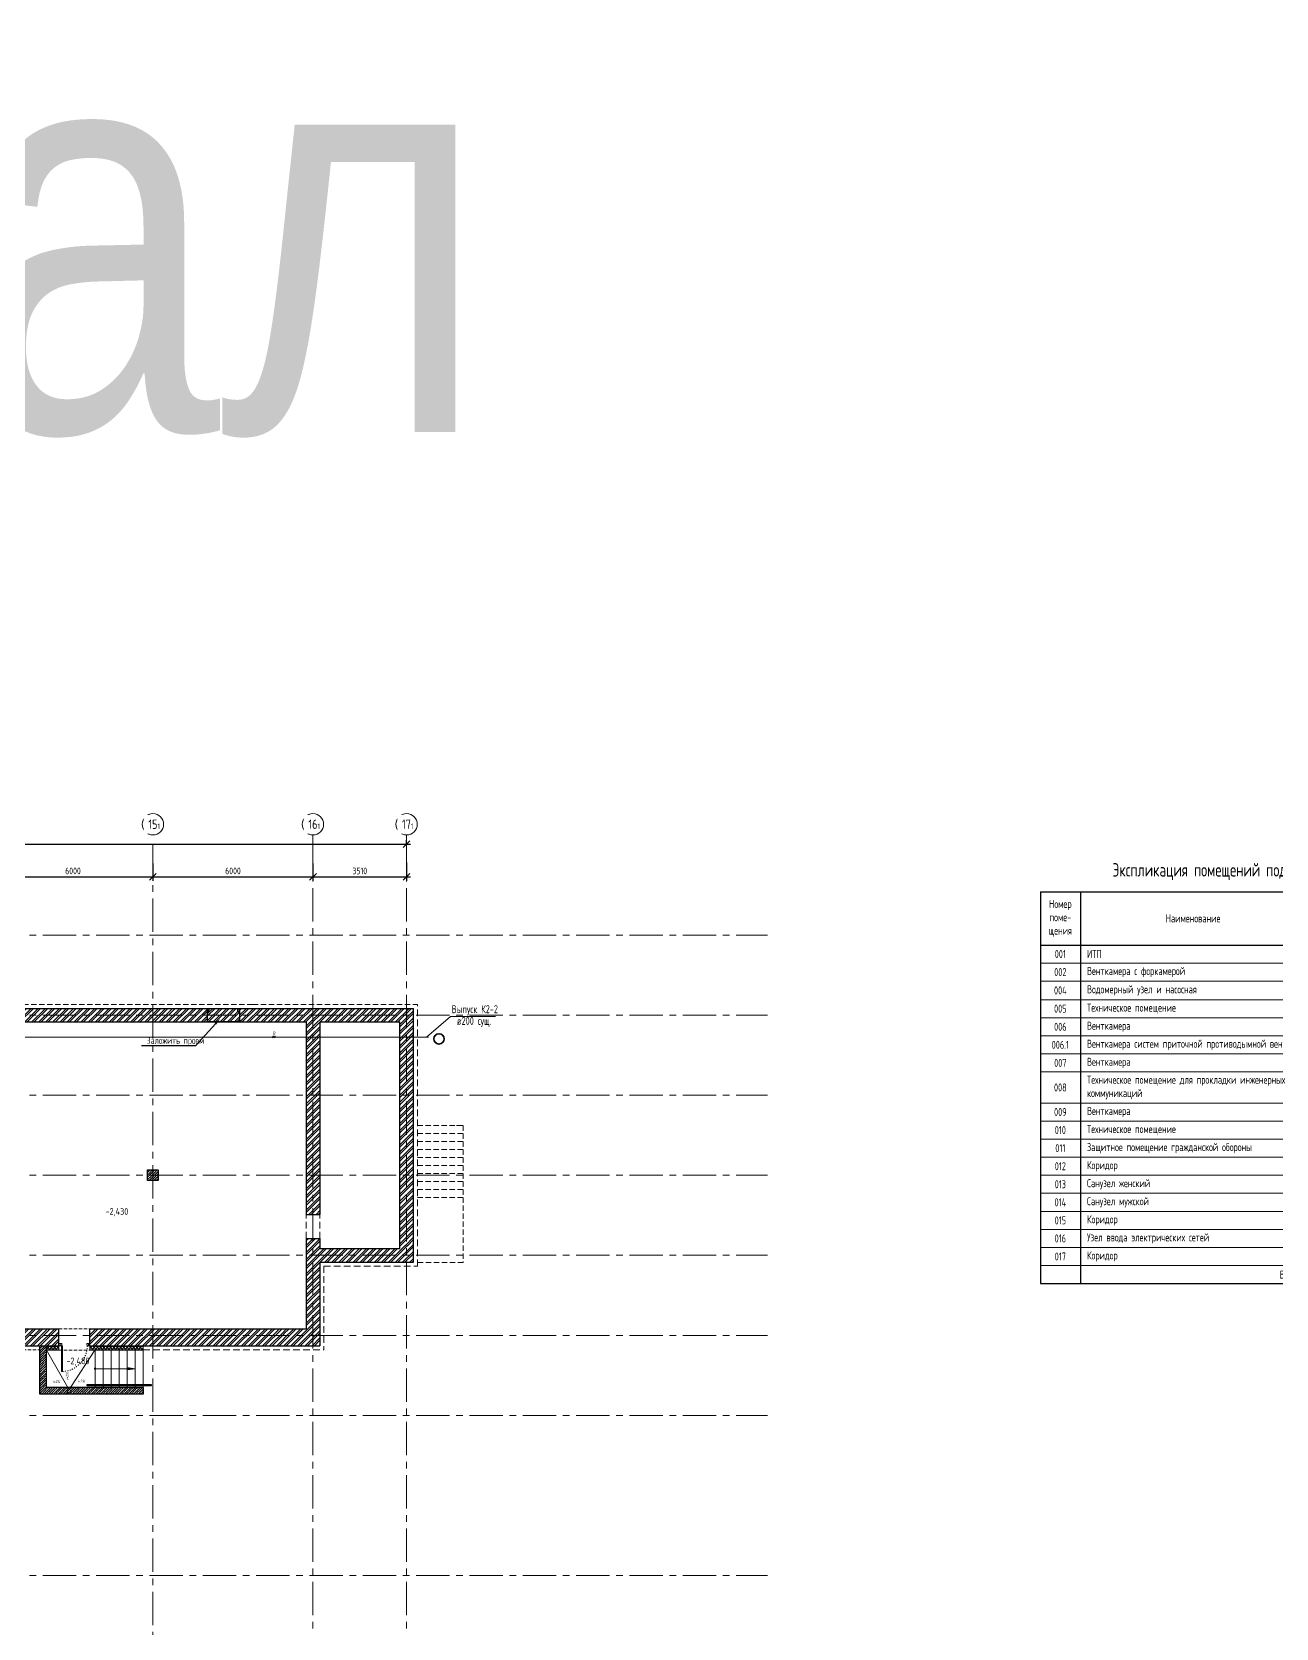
# Model space of a CAD drawing. Header units: millimetres. Extents: x -8689834 to 9419935, y -284943 to 166066.
# Drawn here: x -303712 to -257059, y 104623 to 164477 of the extents above; entities that cross this region are included whole.
import ezdxf
from ezdxf import colors
from ezdxf.entities.mleader import LeaderData, LeaderLine
from ezdxf.math import Vec2, Vec3

# ---------------------------------------------------------------- set-up
doc = ezdxf.new("R2010")
doc.units = ezdxf.units.MM
doc.header["$MEASUREMENT"] = 0
for name, pattern in [('ACAD_ISO03W100', [30, 12, -18]), ('ADSK_Штриховая_ш2 п1', [3, 2, -1]), ('CENTER', [2, 1.25, -0.25, 0.25, -0.25]), ('TRATTEGGIATA', [0.75, 0.5, -0.25])]:
    doc.linetypes.add(name, pattern=pattern)
doc.layers.get('0').update_dxf_attribs({"color": 250, "lineweight": 9})
for name, color, linetype, lineweight in [('_К2', 42, 'Continuous', 35), ('АР_Двери', 175, 'Continuous', 18), ('АР_Колонны', 250, 'Continuous', 30), ('АР_Колонны Штрих', 250, 'Continuous', 5), ('АР_Лестницы', 250, 'Continuous', 15), ('АР_Лестницы ограждение', 94, 'Continuous', 25), ('АР_МосжилНии_Стены', 127, 'Continuous', 30), ('АР_Оси', 195, 'Continuous', 9), ('АР_Оси размеры', 164, 'Continuous', 9), ('АР_Отметки', 250, 'Continuous', 15), ('АР_Перегородки_кирпич_Штрих', 244, 'Continuous', 5), ('АР_тонкая линия', 250, 'Continuous', 0), ('АР_Утеплитель', 154, 'Continuous', 9), ('АР_Штриховка кирпич', 250, 'Continuous', 9), ('АР_Штриховка монолит', 250, 'Continuous', 9), ('ВК_канализация', 32, 'Continuous', 30), ('Подвал', 250, 'Continuous', 30)]:
    doc.layers.add(name, color=color, linetype=linetype, lineweight=lineweight)
doc.layers.add('АР_новое окно', color=155, linetype='Continuous')
doc.layers.add('АР_Таблицы', color=250, linetype='Continuous')
doc.styles.add('Arial', font='ARIALN.TTF')
doc.styles.add('ISOCPEUR', font='isocpeur.ttf', dxfattribs={"width": 0.7})
doc.styles.add('ISOCPEUR_2', font='isocpeur.ttf', dxfattribs={"width": 0.9, "height": 300})
doc.styles.add('Архитект', font='isocpeur.ttf', dxfattribs={"width": 0.8, "oblique": 8})
doc.styles.add('ГОСТ 2.304', font='isocpeur.ttf', dxfattribs={"width": 0.7})
doc.dimstyles.new('СПДС', dxfattribs={"dimscale": 100, "dimtxt": 2.5, "dimasz": 2.5, "dimexe": 1.5, "dimexo": 0, "dimgap": 1, "dimtad": 1, "dimdec": 0, "dimrnd": 1, "dimtxsty": 'ГОСТ 2.304', "dimblk": 'OBLIQUE', "dimcen": 2.5, "dimdle": 1.5, "dimadec": 0, "dimazin": 2, "dimtfac": 0.75, "dimtdec": 0, "dimtmove": 1, "dimatfit": 3, "dimfxl": 1, "dimtolj": 1, "dimarcsym": 1})
pattern_1 = [(45, (-1298551.72, 164426.86), (-132.58252, 132.58252), []), (45, (-1298463.33, 164426.86), (-132.58252, 132.58252), [])]

# ---------------------------------------------------------------- blocks, each defined once
blk = doc.blocks.new('*U238')
for points in [[(-55, -80), (-55, 0), (-115, 0), (-115, -40), (-100, -40), (-100, -80), (-55, -80)], [(0, 0), (0, -80), (-55, -80), (-55, 0), (0, 0)], [(-1170, 0), (-1170, -80), (-1115, -80), (-1115, 0), (-1170, 0)], [(-1115, -80), (-1115, 0), (-1055, 0), (-1055, -40), (-1070, -40), (-1070, -80), (-1115, -80)]]:
    blk.add_lwpolyline(points)
blk.add_lwpolyline([(-100, -80), (-100, -1050), (-140, -1050), (-140, -80)], close=True)
at = {"linetype": 'ACAD_ISO03W100', "ltscale": 3}
blk.add_arc((-100, -80), 970, 180, 270, dxfattribs=at)
blk = doc.blocks.new('_Oblique')
at = {"color": 0, "linetype": 'ByBlock', "lineweight": -2}
blk.add_line((-0.5, -0.5), (0.5, 0.5), dxfattribs=at)
blk = doc.blocks.new('*D527')
at = {"layer": 'АР_Оси размеры', "color": 0, "lineweight": -2, "ltscale": 100, "transparency": 16777216}
for p, q in [((-305172, 133363), (-305172, 132641)), ((-299172, 133293), (-299172, 132641)), ((-305322, 132791), (-299022, 132791))]:
    blk.add_line(p, q, dxfattribs=at)
at = {"layer": 'АР_Оси размеры', "color": 0, "lineweight": -2, "ltscale": 100, "transparency": 16777216, "xscale": 250, "yscale": 250, "zscale": 250, "rotation": 180}
blk.add_blockref('_Oblique', (-305172, 132791), dxfattribs=at)
at = {"layer": 'АР_Оси размеры', "color": 0, "lineweight": -2, "ltscale": 100, "transparency": 16777216, "xscale": 250, "yscale": 250, "zscale": 250}
blk.add_blockref('_Oblique', (-299172, 132791), dxfattribs=at)
at = {"layer": 'АР_Оси размеры', "color": 0, "ltscale": 100, "transparency": 16777216, "insert": (-302172, 133016), "char_height": 250, "attachment_point": 5, "style": 'ГОСТ 2.304'}
blk.add_mtext('\\A1;6000', dxfattribs=at)
blk = doc.blocks.new('*D528')
at = {"layer": 'АР_Оси размеры', "color": 0, "lineweight": -2, "ltscale": 100, "transparency": 16777216}
for p, q in [((-299172, 133293), (-299172, 132641)), ((-293172, 133292), (-293172, 132641)), ((-299322, 132791), (-293022, 132791))]:
    blk.add_line(p, q, dxfattribs=at)
at = {"layer": 'АР_Оси размеры', "color": 0, "lineweight": -2, "ltscale": 100, "transparency": 16777216, "xscale": 250, "yscale": 250, "zscale": 250, "rotation": 180}
blk.add_blockref('_Oblique', (-299172, 132791), dxfattribs=at)
at = {"layer": 'АР_Оси размеры', "color": 0, "lineweight": -2, "ltscale": 100, "transparency": 16777216, "xscale": 250, "yscale": 250, "zscale": 250}
blk.add_blockref('_Oblique', (-293172, 132791), dxfattribs=at)
at = {"layer": 'АР_Оси размеры', "color": 0, "ltscale": 100, "transparency": 16777216, "insert": (-296172, 133016), "char_height": 250, "attachment_point": 5, "style": 'ГОСТ 2.304'}
blk.add_mtext('\\A1;6000', dxfattribs=at)
blk = doc.blocks.new('*D529')
at = {"layer": 'АР_Оси размеры', "color": 0, "lineweight": -2, "ltscale": 100, "transparency": 16777216}
for p, q in [((-293172, 133292), (-293172, 132641)), ((-289662, 133329), (-289662, 132641)), ((-293322, 132791), (-289512, 132791))]:
    blk.add_line(p, q, dxfattribs=at)
at = {"layer": 'АР_Оси размеры', "color": 0, "lineweight": -2, "ltscale": 100, "transparency": 16777216, "xscale": 250, "yscale": 250, "zscale": 250, "rotation": 180}
blk.add_blockref('_Oblique', (-293172, 132791), dxfattribs=at)
at = {"layer": 'АР_Оси размеры', "color": 0, "lineweight": -2, "ltscale": 100, "transparency": 16777216, "xscale": 250, "yscale": 250, "zscale": 250}
blk.add_blockref('_Oblique', (-289662, 132791), dxfattribs=at)
at = {"layer": 'АР_Оси размеры', "color": 0, "ltscale": 100, "transparency": 16777216, "insert": (-291417, 133016), "char_height": 250, "attachment_point": 5, "style": 'ГОСТ 2.304'}
blk.add_mtext('\\A1;3510', dxfattribs=at)
blk = doc.blocks.new('*D533')
at = {"layer": 'АР_Оси размеры', "color": 0, "lineweight": -2, "ltscale": 100, "transparency": 16777216}
for p, q in [((-353172, 134013), (-353172, 134163)), ((-289662, 134013), (-289662, 134163)), ((-353322, 134013), (-289512, 134013))]:
    blk.add_line(p, q, dxfattribs=at)
at = {"layer": 'АР_Оси размеры', "color": 0, "lineweight": -2, "ltscale": 100, "transparency": 16777216, "xscale": 250, "yscale": 250, "zscale": 250, "rotation": 180}
blk.add_blockref('_Oblique', (-353172, 134013), dxfattribs=at)
at = {"layer": 'АР_Оси размеры', "color": 0, "lineweight": -2, "ltscale": 100, "transparency": 16777216, "xscale": 250, "yscale": 250, "zscale": 250}
blk.add_blockref('_Oblique', (-289662, 134013), dxfattribs=at)
at = {"layer": 'АР_Оси размеры', "color": 0, "ltscale": 100, "transparency": 16777216, "insert": (-321417, 134238), "char_height": 250, "attachment_point": 5, "style": 'ГОСТ 2.304'}
blk.add_mtext('\\A1;63510', dxfattribs=at)
blk = doc.blocks.new('*T534')
at = {"layer": 'АР_Таблицы', "color": 0, "linetype": 'ByBlock', "lineweight": 30, "ltscale": 100, "transparency": 16777216}
for p, q in [((0, -1500), (12955, -1500)), ((0, -1500), (0, -16195)), ((1500, -1500), (1500, -16195)), ((9955, -1500), (9955, -16195)), ((11955, -1500), (11955, -16195)), ((0, -3500), (12955, -3500)), ((0, -16195), (12955, -16195))]:
    blk.add_line(p, q, dxfattribs=at)
at = {"layer": 'АР_Таблицы', "color": 0, "linetype": 'ByBlock', "lineweight": 30, "ltscale": 500, "transparency": 16777216}
blk.add_line((12955, -1500), (12955, -16195), dxfattribs=at)
at = {"layer": 'АР_Таблицы', "color": 0, "linetype": 'ByBlock', "lineweight": -2, "ltscale": 100, "transparency": 16777216}
for p, q in [((0, -4177), (12955, -4177)), ((0, -4854), (12955, -4854)), ((0, -5551), (12955, -5551)), ((0, -6228), (12955, -6228)), ((0, -6905), (12955, -6905)), ((0, -7582), (12955, -7582)), ((0, -8258), (12955, -8258)), ((0, -9425), (12955, -9425)), ((0, -10102), (12955, -10102)), ((0, -10779), (12955, -10779)), ((0, -11456), (12955, -11456)), ((0, -12133), (12955, -12133)), ((0, -12810), (12955, -12810)), ((0, -13487), (12955, -13487)), ((0, -14164), (12955, -14164)), ((0, -14841), (12955, -14841)), ((0, -15518), (12955, -15518))]:
    blk.add_line(p, q, dxfattribs=at)
at = {"layer": 'АР_Таблицы', "ltscale": 100, "transparency": 16777216, "style": 'ISOCPEUR'}
for s, insert, char_height, width, attachment_point in [('Экспликация помещений подвала', (6477, -750), 500, 12854.8, 5), ('Номер поме- щения', (750, -2500), 300, 1400, 5), ('Наименование', (5727, -2500), 300, 8354.8, 5), ('Площадь м2', (10955, -2500), 350, 1900, 5), ('Кат. помещения', (12455, -2500), 300, 900, 5), ('001', (750, -3838), 300, 1223.08, 5), ('ИТП', (1750, -3838), 300, 7954.8, 4), ('60.07', (10955, -3838), 300, 1500, 5), ('{\\C1;Д}', (12455, -3838), 300, 900, 5), ('002', (750, -4515), 300, 1223.08, 5), ('Венткамера с форкамерой', (1750, -4515), 300, 7954.8, 4), ('52.92', (10955, -4515), 300, 1500, 5), ('{\\C1;В3}', (12455, -4515), 300, 900, 5), ('004', (750, -5202), 300, 1223.08, 5), ('Водомерный узел и насосная', (1750, -5202), 300, 7954.8, 4), ('41.24', (10955, -5202), 300, 1500, 5), ('{\\C1;Д}', (12455, -5202), 300, 900, 5), ('005', (750, -5889), 300, 1223.08, 5), ('Техническое помещение', (1750, -5889), 300, 7954.8, 4), ('28.40', (10955, -5889), 300, 1500, 5), ('{\\C1;Д}', (12455, -5889), 300, 900, 5), ('006', (750, -6566), 300, 1223.08, 5), ('Венткамера', (1750, -6566), 300, 7954.8, 4), ('137.76', (10955, -6566), 300, 1500, 5), ('{\\C1;В3}', (12455, -6566), 300, 900, 5), ('006.1', (750, -7243), 300, 1223.08, 5), ('Венткамера систем приточной противодымной вентиляции', (1750, -7243), 300, 7954.8, 4), ('23.13', (10955, -7243), 300, 1500, 5), ('{\\C1;Д}', (12455, -7243), 300, 900, 5), ('007', (750, -7920), 300, 1223.08, 5), ('Венткамера', (1750, -7920), 300, 7954.8, 4), ('138.94', (10955, -7920), 300, 1500, 5), ('{\\C1;В3}', (12455, -7920), 300, 900, 5), ('008', (750, -8842), 300, 1223.08, 5), ('Техническое помещение для прокладки инженерных коммуникаций', (1750, -8842), 300, 7954.8, 4), ('974.84', (10955, -8842), 300, 1500, 5), ('{\\C1;В3}', (12455, -8842), 300, 900, 5), ('Венткамера', (1750, -9764), 300, 7954.8, 4), ('009', (750, -9764), 300, 1223.08, 5), ('64.68', (10955, -9764), 300, 1500, 5), ('{\\C1;В3}', (12455, -9764), 300, 900, 5), ('010', (750, -10441), 300, 1223.08, 5), ('Техническое помещение', (1750, -10441), 300, 7954.8, 4), ('64.96', (10955, -10441), 300, 1500, 5), ('{\\C1;Д}', (12455, -10441), 300, 900, 5), ('011', (750, -11118), 300, 1223.08, 5), ('Защитное помещение гражданской обороны', (1750, -11118), 300, 7954.8, 4), ('249.34', (10955, -11118), 300, 1500, 5), ('012', (750, -11795), 300, 1223.08, 5), ('Коридор', (1750, -11795), 300, 7954.8, 4), ('50.95', (10955, -11795), 300, 1500, 5), ('013', (750, -12472), 300, 1223.08, 5), ('Санузел женский', (1750, -12472), 300, 7954.8, 4), ('10.88', (10955, -12472), 300, 1500, 5), ('014', (750, -13149), 300, 1223.08, 5), ('Санузел мужской', (1750, -13149), 300, 7954.8, 4), ('4.45', (10955, -13149), 300, 1500, 5), ('015', (750, -13826), 300, 1223.08, 5)]:
    blk.add_mtext(s, dxfattribs=dict(at, insert=insert, char_height=char_height, width=width, attachment_point=attachment_point))
at = {"layer": 'АР_Таблицы', "ltscale": 500, "transparency": 16777216}
for s, insert, char_height, width, attachment_point, style in [('Коридор', (1750, -13826), 300, 7954.8, 4, 'ISOCPEUR'), ('50.11', (10955, -13826), 300, 1500, 5, 'ISOCPEUR'), ('016', (750, -14503), 300, 1223.08, 5, 'ISOCPEUR'), ('Узел ввода электрических сетей', (1750, -14503), 300, 7954.8, 4, 'ISOCPEUR'), ('5.44', (10955, -14503), 300, 1500, 5, 'ISOCPEUR'), ('{\\C1;В4}', (12455, -14503), 300, 900, 5, 'ISOCPEUR'), ('017', (750, -15180), 300, 1223.08, 5, 'ISOCPEUR'), ('Коридор', (1750, -15180), 300, 7954.8, 4, 'ISOCPEUR'), ('39.60', (10955, -15180), 300, 1500, 5, 'ISOCPEUR'), ('Всего', (9705, -15857), 300, 7954.8, 6, 'ISOCPEUR'), ('1997.7', (10955, -15857), 250, 1980, 5, 'ISOCPEUR_2')]:
    blk.add_mtext(s, dxfattribs=dict(at, insert=insert, char_height=char_height, width=width, attachment_point=attachment_point, style=style))
blk = doc.blocks.new('*U21')
h = blk.add_hatch(color=256)
h.dxf.hatch_style = 1
edge = h.paths.add_edge_path()
edge.add_arc((0, 0), 27.6, 359.64, 719.64)
h = blk.add_hatch(color=256)
h.dxf.hatch_style = 1
h.paths.add_polyline_path([(1200, -44), (1200, 44), (1500, 0)])
blk.add_line((1500, 0), (0, 0))
blk.add_lwpolyline([(1200, 44), (1200, -44), (1500, 0), (1200, 44)])
blk.add_circle((0, 0), 27.6)
blk = doc.blocks.new('_DotSmall')
at = {"color": 0, "linetype": 'ByBlock', "const_width": 0.5}
blk.add_lwpolyline([(-0.0625, 0, 1), (0.0625, 0, 1)], format="xyb", close=True, dxfattribs=at)

msp = doc.modelspace()

# ---------------------------------------------------------------- hatches: boundary and pattern name
at = {"layer": 'АР_Колонны Штрих', "ltscale": 100}
h = msp.add_hatch(dxfattribs=at)
h.set_pattern_fill('ANSI35', scale=500)
h.set_pattern_definition([(45, (-1256424.17, 161672.16), (-88.388348, 88.388348), []), (45, (-1256335.78, 161672.16), (-88.388348, 88.388348), [156.25, -31.25, 0, -31.25])])
h.paths.add_polyline_path([(-298972.1, 121800.7), (-299372.1, 121800.7), (-299372.1, 121400.7), (-298972.1, 121400.7)])
at = {"layer": 'АР_Перегородки_кирпич_Штрих', "ltscale": 100}
h = msp.add_hatch(dxfattribs=at)
h.set_pattern_fill('ANSI32', scale=500)
h.paths.add_polyline_path([(-295922.1, 127741.8), (-295987.1, 127741.8), (-295987.1, 127860.7), (-297067.1, 127860.7), (-297067.1, 127741.8), (-297123.1, 127741.8), (-297123.1, 127600.7), (-295922.1, 127600.7)])
h.paths.add_polyline_path([(-295922.1, 127600.7), (-297123.1, 127600.7), (-297123.1, 127350.7), (-295922.1, 127350.7)])
at = {"layer": 'АР_Утеплитель', "ltscale": 100}
h = msp.add_hatch(dxfattribs=at)
h.set_pattern_fill('ANSI37', scale=700)
h.paths.add_polyline_path([(-302707.1, 115210.7), (-302971.3, 115210.7), (-303171.3, 115210.7), (-303171.3, 115060.7), (-302707.1, 115060.7)])
h = msp.add_hatch(dxfattribs=at)
h.set_pattern_fill('ANSI37', scale=700)
h.paths.add_polyline_path([(-299541.3, 115210.7), (-301342.1, 115210.7), (-301542.1, 115210.7), (-301542.1, 115060.7), (-301201.5, 115060.7), (-299541.3, 115060.7)])
at = {"layer": 'АР_Штриховка кирпич', "ltscale": 100}
h = msp.add_hatch(dxfattribs=at)
h.set_pattern_fill('ANSI32', scale=500)
h.set_pattern_definition([(45, (-15289.27, 0), (-132.58252, 132.58252), []), (45, (-15200.88, 0), (-132.58252, 132.58252), [])])
h.paths.add_polyline_path([(-313815.2, 128908.6), (-313852.2, 128908.6)], flags=17)
h.paths.add_polyline_path([(-313202.1, 128879.9), (-313712.1, 128879.9), (-313712.1, 127860.7), (-315412.1, 127860.7), (-315412.1, 130860.7), (-313712.1, 130860.7), (-313712.1, 128879.5), (-313202.1, 128880.3), (-313202.1, 131370.7), (-322816.8, 131370.7), (-322816.8, 130860.7), (-315922.1, 130860.7), (-315922.1, 127860.7), (-316302.4, 127860.7), (-316302.4, 127350.7), (-315691.5, 127350.7), (-297123.1, 127350.7), (-297123.1, 127741.8), (-297067.1, 127741.8), (-297067.1, 127860.7), (-313202.1, 127860.7)])
h = msp.add_hatch(dxfattribs=at)
h.set_pattern_fill('ANSI32', scale=500)
h.set_pattern_definition(pattern_1)
h.paths.add_polyline_path([(-289402.1, 127860.7), (-295987.1, 127860.7), (-295984.1, 127741.8), (-295922.1, 127741.8), (-295922.1, 127350.7), (-293422.1, 127350.7), (-293422.1, 120130.7), (-292912.1, 120130.7), (-292912.1, 127350.2), (-289912.1, 127351.2), (-289912.1, 118961.3), (-289402.1, 118960.2)])
h = msp.add_hatch(dxfattribs=at)
h.set_pattern_fill('ANSI32', scale=500)
h.set_pattern_definition(pattern_1)
h.paths.add_polyline_path([(-292912.1, 118340.7), (-289402.1, 118340.7), (-289402.1, 118970.7), (-289912.1, 118970.7), (-289912.1, 118850.7), (-292912.1, 118850.7), (-292912.1, 119230.7), (-293422.1, 119230.7), (-293422.1, 115850.7), (-294267.1, 115850.7), (-294267.1, 115210.7), (-292912.1, 115210.7)])
h = msp.add_hatch(dxfattribs=at)
h.set_pattern_fill('ANSI32', scale=500)
h.set_pattern_definition([(45, (-1298500.2, 164426.86), (-132.58252, 132.58252), []), (45, (-1298411.8, 164426.86), (-132.58252, 132.58252), [])])
h.paths.add_polyline_path([(-305664.6, 115210.7), (-305664.6, 115850.7)])
h.paths.add_polyline_path([(-304403, 115850.7), (-304403, 115210.7), (-302707.1, 115210.7), (-302707.1, 115850.7)])
h = msp.add_hatch(dxfattribs=at)
h.set_pattern_fill('ANSI32', scale=500)
h.set_pattern_definition(pattern_1)
h.paths.add_polyline_path([(-294259.4, 115850.7), (-301542.1, 115850.7), (-301542.1, 115210.7), (-294259.4, 115210.7)])
at = {"layer": 'АР_Штриховка монолит', "ltscale": 100}
h = msp.add_hatch(dxfattribs=at)
h.set_pattern_fill('ANSI35', scale=500)
h.paths.add_polyline_path([(-303171.3, 113650.7), (-303171.3, 115210.7), (-303421.3, 115210.7), (-303421.3, 113400.7), (-299541.3, 113400.7), (-299541.3, 113650.7)])

# ---------------------------------------------------------------- linework, layer by layer
at = {"color": 7, "linetype": 'TRATTEGGIATA', "ltscale": 500}
for p, q in [((-289252.1, 118190.7), (-289252.1, 128010.7)), ((-293422.1, 119230.7), (-293422.1, 120130.7)), ((-292912.1, 119230.7), (-292912.1, 120130.7)), ((-292762.1, 118190.7), (-292762.1, 115060.7)), ((-292762.1, 118190.7), (-289252.1, 118190.7)), ((-299541.3, 115060.7), (-292762.1, 115060.7))]:
    msp.add_line(p, q, dxfattribs=at)
at = {"layer": '_К2', "color": 7, "ltscale": 100}
msp.add_circle((-288447.6, 126717.4), 193.6, dxfattribs=at)
at = {"layer": 'АР_Колонны', "color": 7, "ltscale": 100}
msp.add_lwpolyline([(-299372.1, 121800.7), (-298972.1, 121800.7), (-298972.1, 121400.7), (-299372.1, 121400.7)], close=True, dxfattribs=at)
at = {"layer": 'АР_Лестницы', "color": 7, "ltscale": 100}
for p, q in [((-301341.3, 113650.7), (-301341.3, 115050.7)), ((-301041.3, 113650.7), (-301041.3, 115050.7)), ((-300741.3, 113650.7), (-300741.3, 115050.7)), ((-300441.3, 113650.7), (-300441.3, 115050.7)), ((-300141.3, 113650.7), (-300141.3, 115050.7)), ((-299841.3, 113650.7), (-299841.3, 115050.7)), ((-299541.3, 113650.7), (-299541.3, 115210.7))]:
    msp.add_line(p, q, dxfattribs=at)
at = {"layer": 'АР_Лестницы ограждение', "color": 7, "ltscale": 100}
msp.add_lwpolyline([(-301641.3, 113751.6), (-299241.3, 113751.6), (-299241.3, 113701.6), (-301641.3, 113701.6)], close=True, dxfattribs=at)
at = {"layer": 'АР_МосжилНии_Стены', "color": 7, "ltscale": 100}
for p, q in [((-313202.1, 127860.7), (-299711.5, 127860.7)), ((-300337.1, 127860.7), (-297067.1, 127860.7)), ((-297123.1, 127741.8), (-297067.1, 127741.8)), ((-297067.1, 127741.8), (-297067.1, 127860.7)), ((-295987.1, 127860.7), (-289402.1, 127860.7)), ((-295987.1, 127741.8), (-295987.1, 127860.7)), ((-295987.1, 127741.8), (-295922.1, 127741.8)), ((-295922.1, 127741.8), (-295922.1, 127350.7)), ((-289402.1, 118670.3), (-289402.1, 127860.7)), ((-316302.4, 127350.7), (-299776.5, 127350.7)), ((-300272.1, 127350.7), (-297132.1, 127350.7)), ((-295922.1, 127350.7), (-293422.1, 127350.7)), ((-293422.1, 127350.7), (-293422.1, 120130.7)), ((-292912.1, 127350.7), (-289912.1, 127350.7)), ((-292912.1, 127350.7), (-292912.1, 120130.7)), ((-289912.1, 118850.7), (-289912.1, 127350.7)), ((-293422.1, 120130.7), (-292912.1, 120130.7)), ((-293422.1, 119230.7), (-292912.1, 119230.7)), ((-293422.1, 119230.7), (-293422.1, 115850.7)), ((-292912.1, 119230.7), (-292912.1, 118850.7)), ((-292912.1, 118850.7), (-289912.1, 118850.7)), ((-289912.1, 118850.7), (-289912.1, 118970.7)), ((-289402.1, 118340.7), (-289402.1, 118970.7)), ((-292912.1, 118340.7), (-289402.1, 118340.7)), ((-292912.1, 118340.7), (-292912.1, 115210.7)), ((-304403, 115850.7), (-302707.1, 115850.7)), ((-302707.1, 115210.7), (-302707.1, 115850.7)), ((-301542.1, 115850.7), (-294050.1, 115850.7)), ((-301542.1, 115210.7), (-301542.1, 115850.7)), ((-294267.1, 115850.7), (-293422.1, 115850.7)), ((-304403, 115210.7), (-302707.1, 115210.7)), ((-301542.1, 115210.7), (-293985.1, 115210.7)), ((-294332.1, 115210.7), (-292912.1, 115210.7)), ((-299541.3, 113650.7), (-299541.3, 113400.7))]:
    msp.add_line(p, q, dxfattribs=at)
msp.add_lwpolyline([(-295922.1, 127350.7), (-297123.1, 127350.7), (-297123.1, 127860.7), (-295922.1, 127860.7)], close=True, dxfattribs=at)
for points in [[(-299541.8, 113400.7), (-303421.3, 113400.7), (-303421.3, 115210.7)], [(-299541.3, 113650.7), (-303171.3, 113650.7), (-303171.3, 115210.7)]]:
    msp.add_lwpolyline(points, dxfattribs=at)
at = {"layer": 'АР_новое окно', "color": 7}
msp.add_line((-297132.1, 127350.7), (-295922.1, 127350.7), dxfattribs=at)
at = {"layer": 'АР_Оси', "color": 7, "linetype": 'CENTER', "ltscale": 1000}
for p, q in [((-293172.1, 134363.2), (-293172.1, 78630.8)), ((-289662.1, 134363.2), (-289662.1, 78630.8)), ((-299172.1, 133984.9), (-299172.1, 78252.6)), ((-359305.8, 130600.7), (-276127.4, 130600.7)), ((-359305.8, 127600.7), (-276127.4, 127600.7)), ((-359305.8, 124600.7), (-276127.4, 124600.7)), ((-359305.8, 121600.7), (-276127.4, 121600.7)), ((-359305.8, 118600.7), (-276127.4, 118600.7)), ((-359305.8, 115600.7), (-276127.4, 115600.7)), ((-359305.8, 112600.7), (-276127.4, 112600.7)), ((-359305.8, 106600.7), (-276127.4, 106600.7))]:
    msp.add_line(p, q, dxfattribs=at)
at = {"layer": 'АР_Оси', "color": 7, "ltscale": 0.5}
for centre in [(-299172.1, 134763.2), (-293172.1, 134763.2), (-289662.1, 134763.2)]:
    msp.add_circle(centre, 400, dxfattribs=at)
at = {"layer": 'АР_тонкая линия', "color": 7, "linetype": 'ADSK_Штриховая_ш2 п1', "ltscale": 100}
for p, q in [((-311541.5, 128010.7), (-295352.1, 128010.7)), ((-295431.6, 128010.7), (-289252.1, 128010.7)), ((-289252.1, 123464.1), (-287540.9, 123464.1)), ((-289252.1, 123164.1), (-287540.9, 123164.1)), ((-289252.1, 122864.1), (-287540.9, 122864.1)), ((-289252.1, 122564.1), (-287540.9, 122564.1)), ((-289252.1, 122264.1), (-287540.9, 122264.1)), ((-289252.1, 121964.1), (-287540.9, 121964.1)), ((-289252.1, 121664.1), (-287540.9, 121664.1)), ((-289252.1, 121364.1), (-287540.9, 121364.1)), ((-289252.1, 121064.1), (-287540.9, 121064.1)), ((-289252.1, 120764.1), (-287540.9, 120764.1))]:
    msp.add_line(p, q, dxfattribs=at)
msp.add_lwpolyline([(-287790.9, 123464.1), (-287540.9, 123464.1), (-287540.9, 118335.6), (-289252.1, 118335.6)], dxfattribs=at)
at = {"layer": 'АР_Утеплитель', "color": 7, "ltscale": 100}
for p, q in [((-302707.1, 115060.7), (-303171.3, 115060.7)), ((-302707.1, 115050.7), (-303171.3, 115050.7)), ((-302707.1, 115210.7), (-302707.1, 115050.7)), ((-301542.1, 115210.7), (-301542.1, 115050.7)), ((-299541.3, 115060.7), (-301542.1, 115060.7)), ((-299541.3, 115050.7), (-301542.1, 115050.7))]:
    msp.add_line(p, q, dxfattribs=at)
at = {"layer": 'ВК_канализация', "color": 18, "lineweight": 13, "ltscale": 500, "true_color": 0x000000}
msp.add_lwpolyline([(-286328.8, 127561.9), (-288022.2, 127561.9), (-288918.7, 126786.9)], dxfattribs=at)
at = {"layer": 'ВК_канализация', "color": 6, "lineweight": 13, "ltscale": 500}
for points in [[(-294691.4, 126786.9), (-310068.4, 126786.9)], [(-294644.7, 126786.9), (-294661.4, 126786.9)], [(-288845.4, 126786.9), (-294584.7, 126786.9)]]:
    msp.add_lwpolyline(points, dxfattribs=at)
msp.add_circle((-294614.7, 126786.9), 30, dxfattribs=at)
msp.add_arc((-294691.4, 126786.9), 30, 270, 90, dxfattribs=at)
at = {"layer": 'Подвал', "color": 7, "linetype": 'TRATTEGGIATA', "lineweight": 13, "ltscale": 250}
for p, q in [((-302707.1, 115850.7), (-301542.1, 115850.7)), ((-304052.1, 115060.7), (-303421.3, 115060.7)), ((-302707.1, 115050.7), (-301542.1, 115050.7))]:
    msp.add_line(p, q, dxfattribs=at)

# ---------------------------------------------------------------- block references
msp.add_blockref('*T534', (-265898.7, 133737.4))
at = {"layer": 'АР_Двери', "color": 7, "xscale": -1}
msp.add_blockref('*U238', (-302707.1, 115290.7), dxfattribs=at)
at = {"layer": 'АР_Лестницы', "color": 7, "ltscale": 100}
msp.add_blockref('*U21', (-301341.3, 114350.7), dxfattribs=at)

# ---------------------------------------------------------------- texts
at = {"style": 'Arial'}
msp.add_text('Подвал', height=15000, dxfattribs=at).set_placement((-347314.3, 149476.7))
at = {"layer": 'ВК_канализация', "color": 18, "ltscale": 100, "true_color": 0x000000, "char_height": 300, "attachment_point": 4, "style": 'ISOCPEUR'}
for s, insert, width in [('Выпуск К2-2', (-287974, 127790.3), 5891.51), ('\\pxi-1,l1,t1,5;ø200 сущ.', (-287778, 127351.4), 7500)]:
    msp.add_mtext(s, dxfattribs=dict(at, insert=insert, width=width))
at = {"layer": 'ВК_канализация', "color": 7, "ltscale": 100, "insert": (-294678.3, 126915.9, -78.2), "char_height": 150, "width": 7500, "attachment_point": 4, "rotation": 0.041938, "style": 'ISOCPEUR'}
msp.add_mtext('\\pxi-1,l1,t1,5;R', dxfattribs=at)

# ---------------------------------------------------------------- dimensions: what is measured, and where the dimension line sits
at = {"layer": 'АР_Оси размеры', "color": 7, "ltscale": 100}
for base, p1, p2, picture, middle in [((-299172.1, 132790.8), (-305172.1, 133363.4), (-299172.1, 133292.8), '*D527', (-302172.1, 133015.8)), ((-293172.1, 132790.8), (-299172.1, 133292.8), (-293172.1, 133292), '*D528', (-296172.1, 133015.8)), ((-289662.1, 132790.8), (-293172.1, 133292), (-289662.1, 133329), '*D529', (-291417.1, 133015.8))]:
    dim = msp.add_linear_dim(base=base, p1=p1, p2=p2, dimstyle='СПДС', dxfattribs=at)
    dim.commit()
    dim.dimension.update_dxf_attribs({"geometry": picture, "text_midpoint": middle})

# ---------------------------------------------------------------- leaders
at = {"layer": 'АР_Отметки', "color": 7}
ml = msp.add_multileader_mtext('Standard', dxfattribs=at)
ml.set_content('{\\W0.8;-2,430}', color=7, style='ISOCPEUR')
ml.set_leader_properties(color=256, linetype='Continuous', lineweight=-1)
ml.set_arrow_properties(name='DOTSMALL')
ml.build(insert=Vec2(0, 0))
ml.multileader.update_dxf_attribs({"has_text_frame": 1, "text_left_attachment_type": 4, "text_right_attachment_type": 4, "dogleg_length": 100, "arrow_head_size": 180})
ctx = ml.context
ctx.base_point, ctx.char_height, ctx.arrow_head_size, ctx.landing_gap_size, ctx.plane_origin = Vec3(-301002.2, 120038.6), 250, 180, 50, Vec3(-299949.6, 118383.4)
ctx.left_attachment, ctx.right_attachment = 4, 4
notes = []
notes.append((ctx, [(0, (0, 0, 0), (0, 0), (1, 0), 1, [])]))
ctx.mtext.insert, ctx.mtext.width, ctx.mtext.line_spacing_style, ctx.mtext.flow_direction = Vec3(-300952.2, 120371.9), 852.697, 2, 5
at = {"layer": 'АР_Таблицы', "color": 7, "lineweight": 9}
ml = msp.add_multileader_mtext('Standard', dxfattribs=at)
ml.set_content('\\A1;Заложить проем', color=7, style='ISOCPEUR')
ml.set_leader_properties()
ml.build(insert=Vec2(0, 0))
ml.multileader.update_dxf_attribs({"text_left_attachment_type": 6, "text_right_attachment_type": 6, "dogleg_length": 100, "arrow_head_size": 250})
ctx = ml.context
ctx.base_point, ctx.char_height, ctx.arrow_head_size, ctx.landing_gap_size, ctx.plane_origin = Vec3(-299435.2, 126455.9), 250, 250, 25, Vec3(-322437, 125939)
ctx.left_attachment, ctx.right_attachment = 6, 6
notes.append((ctx, [(0, (1, 1, 0), (-297577.7, 126455.9), (-1, 0), 31.2, [(1, [(-296659.5, 127465.8)], 0, [])])]))
ctx.mtext.insert, ctx.mtext.width, ctx.mtext.flow_direction = Vec3(-299410.2, 126780.9), 6210.487, 5
for ctx, leaders in notes:
    for number, flags, end, landing, length, lines in leaders:
        leader = LeaderData()
        leader.index, (leader.has_last_leader_line, leader.has_dogleg_vector, leader.attachment_direction) = number, flags
        leader.last_leader_point, leader.dogleg_vector, leader.dogleg_length = Vec3(end), Vec3(landing), length
        for number, points, colour, breaks in lines:
            line = LeaderLine()
            line.index, line.vertices, line.color, line.breaks = number, Vec3.list(points), colors.encode_raw_color(colour), breaks
            leader.lines.append(line)
        ctx.leaders.append(leader)

# ---------------------------------------------------------------- next in the draw order: texts
at = {"color": 7, "ltscale": 150, "char_height": 103.56, "width": 0.69, "attachment_point": 8, "style": 'Архитект', "bg_fill": 3, "box_fill_scale": 1, "bg_fill_color": 1, "bg_fill_transparency": 0}
for insert, rotation in [((-302337.2, 114077.5, -0.3), 89.983941), ((-301860, 113832.6, -0.4), 359.983941)]:
    msp.add_mtext('i=2%', dxfattribs=dict(at, insert=insert, rotation=rotation))
at = {"layer": 'АР_Оси', "color": 7, "char_height": 350, "width": 123.867, "attachment_point": 1, "line_spacing_factor": 1.149209, "style": 'ГОСТ 2.304', "bg_fill": 2}
for s, insert in [('{\\W0.8;15\\H0.57143x;1}', (-299346.2, 134940.9)), ('{\\W0.8;16\\H0.57143x;1}', (-293346.2, 134940.9)), ('{\\W0.8;17\\H0.57143x;1}', (-289836.2, 134940.9))]:
    msp.add_mtext(s, dxfattribs=dict(at, insert=insert))

# ---------------------------------------------------------------- next in the draw order: linework, layer by layer
at = {"color": 7, "ltscale": 150}
for points in [[(-302362.7, 113650.7), (-303171.3, 115050.7)], [(-302262.7, 113650.7), (-301349.9, 115050.7)]]:
    msp.add_lwpolyline(points, dxfattribs=at)
at = {"layer": 'АР_тонкая линия', "color": 7, "linetype": 'ADSK_Штриховая_ш2 п1', "ltscale": 30}
msp.add_lwpolyline([(-302262.7, 113650.7), (-302362.7, 113650.7), (-302362.7, 113400.7), (-302262.7, 113400.7)], close=True, dxfattribs=at)

# ---------------------------------------------------------------- next in the draw order: dimensions: what is measured, and where the dimension line sits
at = {"layer": 'АР_Оси размеры', "color": 7, "ltscale": 100}
dim = msp.add_linear_dim(base=(-289662.1, 134013.2), p1=(-353172.1, 134013.2), p2=(-289662.1, 134013.2), dimstyle='СПДС', dxfattribs=at)
dim.commit()
dim.dimension.update_dxf_attribs({"geometry": '*D533', "text_midpoint": (-321417.1, 134238.2)})

# ---------------------------------------------------------------- next in the draw order: texts
at = {"color": 7, "ltscale": 150, "insert": (-302788, 113815.6, -0.4), "char_height": 103.56, "width": 0.69, "attachment_point": 8, "rotation": 359.983941, "style": 'Архитект', "bg_fill": 3, "box_fill_scale": 1, "bg_fill_color": 1, "bg_fill_transparency": 0}
msp.add_mtext('i=2%', dxfattribs=at)

# ---------------------------------------------------------------- next in the draw order: leaders
at = {"layer": 'АР_Отметки', "color": 7}
ml = msp.add_multileader_mtext('Standard', dxfattribs=at)
ml.set_content('{\\W0.8;-2,730}', color=7, style='ISOCPEUR')
ml.set_leader_properties(color=256, linetype='Continuous', lineweight=-1)
ml.set_arrow_properties(name='DOTSMALL')
ml.build(insert=Vec2(0, 0))
ml.multileader.update_dxf_attribs({"has_text_frame": 1, "text_left_attachment_type": 4, "text_right_attachment_type": 4, "dogleg_length": 100, "arrow_head_size": 180})
ctx = ml.context
ctx.base_point, ctx.char_height, ctx.arrow_head_size, ctx.landing_gap_size, ctx.plane_origin = Vec3(-314791.3, 121809, 0), 250, 180, 50, Vec3(-319449.8, 117956.7, 0)
ctx.left_attachment, ctx.right_attachment = 4, 4
notes = []
notes.append((ctx, [(0, (0, 0, 0), (0, 0), (1, 0), 1, [])]))
ctx.mtext.insert, ctx.mtext.width, ctx.mtext.defined_height, ctx.mtext.line_spacing_style, ctx.mtext.flow_direction = Vec3(-314741.3, 122142.4, 0), 769.989, 343.9, 2, 5
ml = msp.add_multileader_mtext('Standard', dxfattribs=at)
ml.set_content('{\\W0.8;-2,430}', color=7, style='ISOCPEUR')
ml.set_leader_properties(color=256, linetype='Continuous', lineweight=-1)
ml.set_arrow_properties(name='DOTSMALL')
ml.build(insert=Vec2(0, 0))
ml.multileader.update_dxf_attribs({"has_text_frame": 1, "text_left_attachment_type": 4, "text_right_attachment_type": 4, "dogleg_length": 100, "arrow_head_size": 180})
ctx = ml.context
ctx.base_point, ctx.char_height, ctx.arrow_head_size, ctx.landing_gap_size, ctx.plane_origin = Vec3(-336711.9, 117132.7), 250, 180, 50, Vec3(-335659.2, 115477.5)
ctx.left_attachment, ctx.right_attachment = 4, 4
notes.append((ctx, [(0, (0, 0, 0), (0, 0), (1, 0), 1, [])]))
ctx.mtext.insert, ctx.mtext.width, ctx.mtext.line_spacing_style, ctx.mtext.flow_direction = Vec3(-336661.9, 117466), 852.697, 2, 5
ml = msp.add_multileader_mtext('Standard', dxfattribs=at)
ml.set_content('{\\W0.8;-2,480}', color=7, style='ISOCPEUR')
ml.set_leader_properties(color=256, linetype='Continuous', lineweight=-1)
ml.set_arrow_properties(name='DOTSMALL')
ml.build(insert=Vec2(0, 0))
ml.multileader.update_dxf_attribs({"has_text_frame": 1, "text_left_attachment_type": 4, "text_right_attachment_type": 4, "dogleg_length": 100, "arrow_head_size": 180})
ctx = ml.context
ctx.base_point, ctx.char_height, ctx.arrow_head_size, ctx.landing_gap_size, ctx.plane_origin = Vec3(-302468.1, 114434.6), 250, 180, 50, Vec3(-301415.4, 112779.4)
ctx.left_attachment, ctx.right_attachment = 4, 4
notes.append((ctx, [(0, (0, 0, 0), (0, 0), (1, 0), 1, [])]))
ctx.mtext.insert, ctx.mtext.width, ctx.mtext.line_spacing_style, ctx.mtext.flow_direction = Vec3(-302418.1, 114767.9), 852.697, 2, 5
for ctx, leaders in notes:
    for number, flags, end, landing, length, lines in leaders:
        leader = LeaderData()
        leader.index, (leader.has_last_leader_line, leader.has_dogleg_vector, leader.attachment_direction) = number, flags
        leader.last_leader_point, leader.dogleg_vector, leader.dogleg_length = Vec3(end), Vec3(landing), length
        for number, points, colour, breaks in lines:
            line = LeaderLine()
            line.index, line.vertices, line.color, line.breaks = number, Vec3.list(points), colors.encode_raw_color(colour), breaks
            leader.lines.append(line)
        ctx.leaders.append(leader)

doc.saveas('drawing.dxf')
